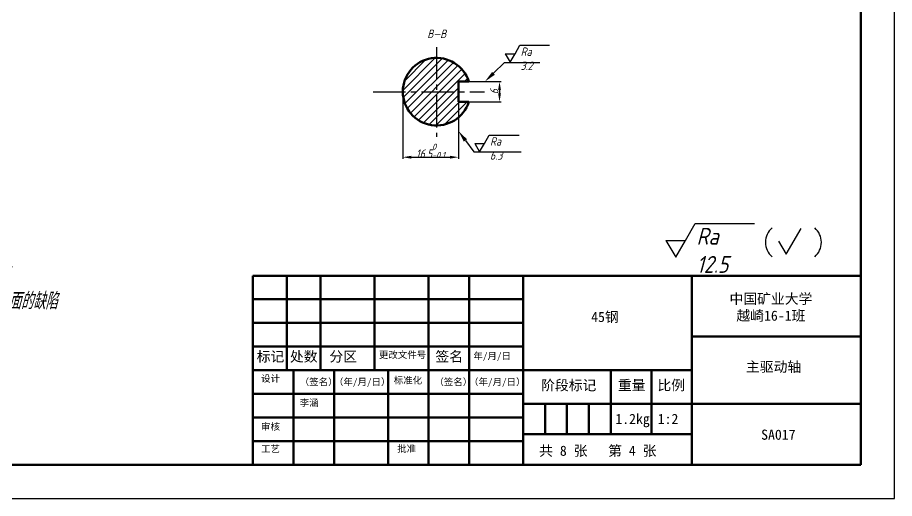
# Model space of a CAD drawing. Header units: millimetres. Extents: x -1183 to 2192, y -627 to 612.
# Drawn here: x 840 to 1359, y 18 to 303 of the extents above; entities that cross this region are included whole.
import ezdxf
from ezdxf import colors
from ezdxf.entities.mleader import LeaderData, LeaderLine
from ezdxf.math import Vec2, Vec3

# ---------------------------------------------------------------- set-up
doc = ezdxf.new("R2010")
doc.units = ezdxf.units.MM
doc.linetypes.add('CENTER2', pattern=[28.575, 19.05, -3.175, 3.175, -3.175])
doc.linetypes.add('SLD-实线', pattern=[0])
doc.layers.add('6文字层', color=7, linetype='Continuous')
doc.layers.add('尺寸线', color=7, linetype='SLD-实线')
for name, color, linetype, lineweight in [('标注', 7, 'Continuous', 25), ('点划线', 7, 'CENTER2', 25), ('粗实线', 7, 'Continuous', 50), ('细实线', 7, 'Continuous', 25)]:
    doc.layers.add(name, color=color, linetype=linetype, lineweight=lineweight)
doc.styles.add('8', font='gbeitc.shx', dxfattribs={"height": 8, "bigfont": 'gbcbig.shx'})
doc.styles.add('标注字体', font='gbeitc.shx', dxfattribs={"height": 5, "bigfont": 'gbcbig.shx'})
doc.dimstyles.new('标注', dxfattribs={"dimtxt": 5, "dimasz": 5, "dimexe": 1, "dimexo": 0, "dimtad": 1, "dimdec": 1, "dimdsep": 46, "dimtxsty": '标注字体', "dimcen": -1, "dimadec": 0, "dimazin": 0, "dimtfac": 1, "dimtdec": 1, "dimtmove": 0, "dimatfit": 3, "dimfxl": 1, "dimarcsym": 0})

# ---------------------------------------------------------------- blocks, each defined once
blk = doc.blocks.new('*D41')
at = {"layer": 'Defpoints', "color": 0, "transparency": 16777216}
for p in [(1106.93, 264.85), (1106.93, 252.85), (1125.15, 252.85)]:
    blk.add_point(p, dxfattribs=at)
at = {"layer": '标注', "color": 0, "lineweight": -2, "transparency": 16777216}
for p, q in [((1106.93, 264.85), (1126.15, 264.85)), ((1125.15, 259.85), (1125.15, 257.85)), ((1106.93, 252.85), (1126.15, 252.85))]:
    blk.add_line(p, q, dxfattribs=at)
at = {"layer": '标注', "color": 0, "transparency": 16777216}
for points in [[(1124.32, 259.85), (1125.99, 259.85), (1125.15, 264.85)], [(1124.32, 257.85), (1125.99, 257.85), (1125.15, 252.85)]]:
    blk.add_solid(points, dxfattribs=at)
at = {"layer": '标注', "color": 0, "transparency": 16777216, "insert": (1122.03, 258.85), "char_height": 5, "attachment_point": 5, "rotation": 90, "style": '标注字体'}
blk.add_mtext('6', dxfattribs=at)
blk = doc.blocks.new('*D42')
at = {"layer": 'Defpoints', "color": 0, "transparency": 16777216}
for p in [(1067.85, 258.85), (1100.85, 258.85), (1100.85, 220.02)]:
    blk.add_point(p, dxfattribs=at)
at = {"layer": '标注', "color": 0, "lineweight": -2, "transparency": 16777216}
for p, q in [((1067.85, 258.85), (1067.85, 219.02)), ((1100.85, 258.85), (1100.85, 219.02)), ((1072.85, 220.02), (1095.85, 220.02))]:
    blk.add_line(p, q, dxfattribs=at)
at = {"layer": '标注', "color": 0, "transparency": 16777216}
for points in [[(1072.85, 220.85), (1072.85, 219.18), (1067.85, 220.02)], [(1095.85, 220.85), (1095.85, 219.18), (1100.85, 220.02)]]:
    blk.add_solid(points, dxfattribs=at)
at = {"layer": '标注', "color": 0, "transparency": 16777216, "insert": (1084.35, 223.85), "char_height": 5, "attachment_point": 5, "style": '标注字体'}
blk.add_mtext('16.5{\\H0.7x;\\S0^ -0.1;}', dxfattribs=at)

msp = doc.modelspace()

# ---------------------------------------------------------------- hatches: boundary and pattern name
at = {"layer": '细实线'}
h = msp.add_hatch(dxfattribs=at)
h.set_pattern_fill('ANSI31', color=256)
h.paths.add_polyline_path([(1087.851, 278.848), (1087.851, 258.848), (1100.851, 258.848), (1100.851, 264.848), (1106.93, 264.848, 0.3275382)])
h.paths.add_polyline_path([(1087.851, 278.848, 0.4142136), (1067.851, 258.848), (1087.851, 258.848)])
h.paths.add_polyline_path([(1087.851, 258.848), (1067.851, 258.848, 0.4142136), (1087.851, 238.848)])
h.paths.add_polyline_path([(1106.93, 252.848), (1100.851, 252.848), (1100.851, 258.848), (1087.851, 258.848), (1087.851, 238.848, 0.3275382)])
h.paths.add_polyline_path([(754.008, 276.689, 0.3121005), (738.102, 265.689), (744.008, 265.689), (744.008, 259.689), (754.008, 259.689)])
h.paths.add_polyline_path([(754.008, 276.689), (754.008, 259.689), (771.008, 259.689, 0.4142136)])
h.paths.add_polyline_path([(754.008, 259.689), (744.008, 259.689), (744.008, 253.689), (738.102, 253.689, 0.3121005), (754.008, 242.689)])
h.paths.add_polyline_path([(771.008, 259.689), (754.008, 259.689), (754.008, 242.689, 0.4142136)])

# ---------------------------------------------------------------- linework, layer by layer
for p, q in [((1294.924, 162.606), (1303.914, 177.846)), ((1290.429, 170.226), (1294.924, 162.606))]:
    msp.add_line(p, q)
at = {"layer": '尺寸线'}
for centre, start, end in [((1294.147, 169.59), 131.44645, 228.55355), ((1304.392, 169.59), 311.44645, 48.55355)]:
    msp.add_arc(centre, 11.412, start, end, dxfattribs=at)
at = {"layer": '标注'}
for p, q in [((1134.361, 281.311), (1137.247, 286.311)), ((1137.247, 286.311), (1154.855, 286.311)), ((1128.587, 281.311), (1134.361, 281.311)), ((1128.587, 281.311), (1131.474, 276.311)), ((1131.474, 276.311), (1134.361, 281.311)), ((1128.456, 276.045), (1148.97, 276.045)), ((1116.225, 228.16), (1119.112, 233.16)), ((1119.112, 233.16), (1136.72, 233.16)), ((1110.452, 228.16), (1116.225, 228.16)), ((1110.452, 228.16), (1113.339, 223.16)), ((1113.339, 223.16), (1116.225, 228.16)), ((1110.255, 223.16), (1138.017, 223.16)), ((1235.302, 170.71), (1241.075, 180.71)), ((1241.075, 180.71), (1276.291, 180.71)), ((1223.755, 170.71), (1235.302, 170.71)), ((1223.755, 170.71), (1229.528, 160.71)), ((1229.528, 160.71), (1235.302, 170.71))]:
    msp.add_line(p, q, dxfattribs=at)
at = {"layer": '点划线'}
for p, q in [((1087.851, 285.319), (1087.851, 232)), ((1050.359, 258.848), (1116.233, 258.848))]:
    msp.add_line(p, q, dxfattribs=at)
at = {"layer": '粗实线'}
for p, q in [((1339.118, 37.83), (1339.118, 591.83)), ((1100.851, 258.848), (1100.851, 264.848)), ((1100.851, 264.848), (1106.93, 264.848)), ((1100.851, 258.848), (1100.851, 252.848)), ((1100.851, 252.848), (1106.93, 252.848)), ((979.118, 37.83), (979.118, 149.83)), ((979.118, 149.83), (1339.118, 149.83)), ((995.118, 149.83), (1075.118, 149.83)), ((999.118, 149.83), (999.118, 93.83)), ((1019.118, 149.83), (1019.118, 93.83)), ((1019.118, 149.83), (1051.118, 149.83)), ((1051.118, 149.83), (1051.118, 93.83)), ((1083.118, 149.83), (1083.118, 93.83)), ((1107.118, 149.83), (1107.118, 93.83)), ((1139.118, 149.83), (1139.118, 37.83)), ((1239.118, 37.83), (1239.118, 149.83)), ((1139.118, 135.83), (979.118, 135.83)), ((1139.118, 121.83), (979.118, 121.83)), ((1339.118, 113.83), (1239.118, 113.83)), ((1139.118, 107.83), (979.118, 107.83)), ((1139.118, 93.83), (979.118, 93.83)), ((1003.118, 37.83), (1003.118, 93.83)), ((1027.118, 37.83), (1027.118, 93.83)), ((1059.118, 37.83), (1059.118, 93.83)), ((1083.118, 37.83), (1083.118, 93.83)), ((1107.118, 37.83), (1107.118, 93.83)), ((1239.118, 93.83), (1139.118, 93.83)), ((1191.118, 55.83), (1191.118, 93.83)), ((1215.118, 55.83), (1215.118, 93.83)), ((1239.118, 73.83), (1239.118, 93.83)), ((1139.118, 79.83), (979.118, 79.83)), ((1239.118, 73.83), (1139.118, 73.83)), ((1139.118, 55.83), (1139.118, 73.83)), ((1152.118, 55.83), (1152.118, 73.83)), ((1165.118, 55.83), (1165.118, 73.83)), ((1178.118, 55.83), (1178.118, 73.83)), ((1239.118, 55.83), (1239.118, 73.83)), ((1239.118, 73.83), (1339.118, 73.83)), ((1139.118, 65.83), (979.118, 65.83)), ((1239.118, 55.83), (1139.118, 55.83)), ((1239.118, 37.83), (1239.118, 55.83)), ((1139.118, 51.83), (979.118, 51.83)), ((539.118, 37.83), (1339.118, 37.83))]:
    msp.add_line(p, q, dxfattribs=at)
msp.add_arc((1087.851, 258.848), 20, 17.4576, 342.5424, dxfattribs=at)
at = {"layer": '细实线'}
for p, q in [((1359.118, 17.83), (1359.118, 611.83)), ((519.118, 17.83), (1359.118, 17.83))]:
    msp.add_line(p, q, dxfattribs=at)

# ---------------------------------------------------------------- texts
at = {"layer": '6文字层', "insert": (659.936, 173.176), "char_height": 16, "attachment_point": 1, "style": '8'}
msp.add_mtext_dynamic_manual_height_columns('\\pxi-3,l3,t1,3;{\\H0.625x;1.^I进行高温时效处理\\P2.^I未住形状公差应满足GB01804-2000的要求\\P3.^I零件加工表面上，不应有划痕、擦伤等损伤零件表面的缺陷\\P4.^I未注长度尺寸允许偏差±0.5mm}', width=378.73454, gutter_width=80, heights=[0], dxfattribs=at)
at = {"layer": '标注', "style": '标注字体'}
msp.add_text('B—B', height=5, dxfattribs=at).set_placement((1082.351, 290.609))
at = {"layer": '标注', "attachment_point": 1, "style": '标注字体'}
for s, width, gutter_width, insert, char_height in [('Ra 3.2', 14.83215, 25, (1137.655, 285.045), 5), ('Ra 6.3', 14.83215, 25, (1119.52, 231.894), 5), ('Ra 12.5', 32.16082, 50, (1241.89, 178.178), 10)]:
    msp.add_mtext_dynamic_manual_height_columns(s, width=width, gutter_width=gutter_width, heights=[0], dxfattribs=dict(at, insert=insert, char_height=char_height))
at = {"layer": '粗实线', "attachment_point": 1}
for s, width, gutter_width, heights, insert, char_height in [('{\\fSimSun|b0|i0|c134|p2;中国矿业大学\\P 越崎16-1班}', 53.78189, 70, [19.102], (1261.398, 139.162), 6), ('{\\fSimSun|b0|i0|c134|p2;45钢}', 51.39547, 70, [17.611], (1179.442, 128.388), 6), ('{\\fSimSun|b0|i0|c134|p2;标记}', 26.03962, 70, [16.12], (981.319, 104.927), 6), ('{\\fSimSun|b0|i0|c134|p2;处数}', 26.03962, 70, [16.12], (1001.017, 104.932), 6), ('{\\fSimSun|b0|i0|c134|p2;分区}', 26.03962, 70, [16.12], (1024.411, 104.937), 6), ('{\\fSimSun|b0|i0|c134|p2;更改文件号}', 47.48896, 70, [15.204], (1053.717, 104.942), 4), ('{\\fSimSun|b0|i0|c134|p2;签名}', 26.03962, 70, [16.12], (1087.192, 104.946), 6), ('{\\fSimSun|b0|i0|c134|p2;年/月/日}', 42.38421, 70, [13.786], (1109.708, 104.257), 4), ('{\\fSimSun|b0|i0|c134|p2;主驱动轴}', 107.54572, 70, [22.676], (1271.165, 98.843), 6), ('{\\fSimSun|b0|i0|c134|p2;设计}', 24, 0, [16.12], (983.908, 90.901), 4), ('{\\fSimSun|b0|i0|c134|p2;（签名）}', 24, 0, [16.12], (1006.831, 88.908), 4), ('\\pxr0.58213;{\\fSimSun|b0|i0|c134|p2;（年/月/日）}', 47.68672, 0, [9.78], (1027.118, 88.908), 4), ('{\\fSimSun|b0|i0|c134|p2;标准化}', 26.03962, 70, [16.12], (1062.508, 89.829), 4), ('{\\fSimSun|b0|i0|c134|p2;（签名）}', 24, 0, [16.12], (1086.593, 88.893), 4), ('\\pxr0.58213;{\\fSimSun|b0|i0|c134|p2;（年/月/日）}', 47.68672, 0, [9.78], (1107.118, 88.893), 4), ('{\\fSimSun|b0|i0|c134|p2;阶段标记}', 35.75929, 70, [14.812], (1149.793, 87.927), 6), ('{\\fSimSun|b0|i0|c134|p2;重量}', 26.03962, 70, [16.12], (1195.289, 87.923), 6), ('{\\fSimSun|b0|i0|c134|p2;比例}', 26.03962, 70, [16.12], (1218.694, 87.918), 6), ('{\\fSimSun|b0|i0|c134|p2;李涵}', 24, 0, [16.12], (1006.775, 76.515), 4), ('{\\fSimSun|b0|i0|c134|p2;1.2kg}', 26.03962, 70, [16.12], (1193.763, 67.971), 6), ('{\\fSimSun|b0|i0|c134|p2;1:2}', 26.03962, 70, [16.12], (1218.861, 67.971), 6), ('{\\fSimSun|b0|i0|c134|p2;审核}', 24, 0, [16.12], (983.908, 62.369), 4), ('{\\fSimSun|b0|i0|c134|p2;SA017}', 48.51633, 70, [16.12], (1280.133, 58.621), 6), ('{\\fSimSun|b0|i0|c134|p2;工艺}', 24, 0, [16.12], (983.908, 49.217), 4), ('{\\fSimSun|b0|i0|c134|p2;批准}', 26.03962, 70, [16.12], (1064.547, 49.321), 4), ('{\\fSimSun|b0|i0|c134|p2;共 8 张   第 4 张}', 80.56439, 70, [17.431], (1148.646, 49.117), 6)]:
    msp.add_mtext_dynamic_manual_height_columns(s, width=width, gutter_width=gutter_width, heights=heights, dxfattribs=dict(at, insert=insert, char_height=char_height))

# ---------------------------------------------------------------- dimensions: what is measured, and where the dimension line sits
at = {"layer": '标注'}
dim = msp.add_linear_dim(base=(1125.154, 252.848), p1=(1106.93, 264.848), p2=(1106.93, 252.848), angle=90, text='6', dimstyle='标注', dxfattribs=at)
dim.commit()
dim.dimension.update_dxf_attribs({"geometry": '*D41', "text_midpoint": (1122.029, 258.848)})
dim = msp.add_linear_dim(base=(1100.851, 220.018), p1=(1067.851, 258.848), p2=(1100.851, 258.848), text='16.5{\\H0.7x;\\S0^ -0.1;}', dimstyle='标注', dxfattribs=at)
dim.commit()
dim.dimension.update_dxf_attribs({"geometry": '*D42', "text_midpoint": (1084.351, 223.852)})

# ---------------------------------------------------------------- leaders
ml = msp.add_multileader_mtext('Standard', dxfattribs=at)
ml.set_content('', color=256)
ml.set_leader_properties()
ml.build(insert=Vec2(0, 0))
ml.multileader.update_dxf_attribs({"text_right_attachment_type": 6, "dogleg_length": 0.36, "arrow_head_size": 7})
ctx = ml.context
ctx.base_point, ctx.char_height, ctx.arrow_head_size, ctx.landing_gap_size, ctx.plane_origin = Vec3(1128.456, 276.045), 7, 7, 0.09, Vec3(1116.542, 264.848)
ctx.right_attachment = 6
notes = []
notes.append((ctx, [(0, (1, 1, 0), (1128.096, 276.045), (1, 0), 0.36, [(0, [(1116.542, 264.848)], 0, [])])]))
ctx.mtext.insert, ctx.mtext.flow_direction = Vec3(1128.546, 279.545), 5
ml = msp.add_multileader_mtext('Standard', dxfattribs=at)
ml.set_content('', color=256)
ml.set_leader_properties()
ml.build(insert=Vec2(0, 0))
ml.multileader.update_dxf_attribs({"text_right_attachment_type": 6, "dogleg_length": 0.36, "arrow_head_size": 7})
ctx = ml.context
ctx.base_point, ctx.char_height, ctx.arrow_head_size, ctx.landing_gap_size, ctx.plane_origin = Vec3(1110.255, 223.16), 7, 7, 0.09, Vec3(1100.851, 235.616)
ctx.right_attachment = 6
notes.append((ctx, [(0, (1, 1, 0), (1109.895, 223.16), (1, 0), 0.36, [(0, [(1100.851, 235.616)], 0, [])])]))
ctx.mtext.insert, ctx.mtext.flow_direction = Vec3(1110.345, 226.66), 5
for ctx, leaders in notes:
    for number, flags, end, landing, length, lines in leaders:
        leader = LeaderData()
        leader.index, (leader.has_last_leader_line, leader.has_dogleg_vector, leader.attachment_direction) = number, flags
        leader.last_leader_point, leader.dogleg_vector, leader.dogleg_length = Vec3(end), Vec3(landing), length
        for number, points, colour, breaks in lines:
            line = LeaderLine()
            line.index, line.vertices, line.color, line.breaks = number, Vec3.list(points), colors.encode_raw_color(colour), breaks
            leader.lines.append(line)
        ctx.leaders.append(leader)

doc.saveas('drawing.dxf')
